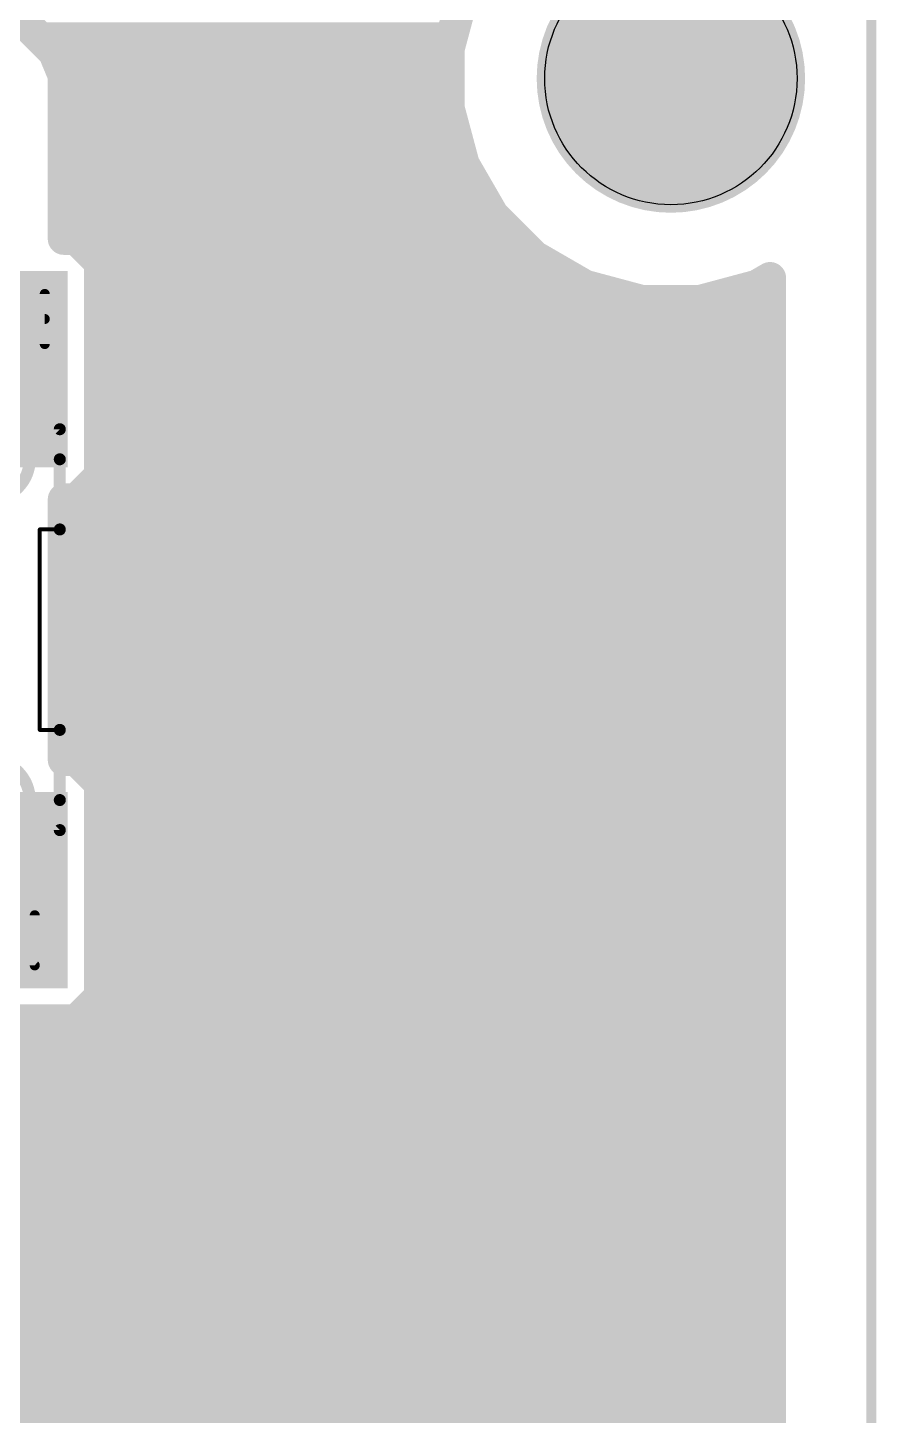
# Model space of a CAD drawing. Extents: x -2.6 to 72.5, y 2.5 to 55.9.
# Drawn here: x 61.7 to 72.45, y 21.16 to 38.74 of the extents above; entities that cross this region are included whole.
import ezdxf

# ---------------------------------------------------------------- set-up
doc = ezdxf.new("R2010")
doc.units = 0
for name, color, linetype in [('1', 12, 'CONTINUOUS'), ('20', 31, 'CONTINUOUS'), ('21', 253, 'CONTINUOUS'), ('29', 253, 'CONTINUOUS'), ('30', 253, 'CONTINUOUS'), ('31', 253, 'CONTINUOUS'), ('51', 253, 'CONTINUOUS')]:
    doc.layers.add(name, color=color, linetype=linetype)

# ---------------------------------------------------------------- blocks, each defined once
blk = doc.blocks.new('RECT')
blk.add_solid([(-0.5, -0.5), (0.5, -0.5), (-0.5, 0.5), (0.5, 0.5)])

msp = doc.modelspace()

# ---------------------------------------------------------------- linework, layer by layer
at = {"layer": '1', "const_width": 0.4064}
for points in [[(62.0301, 38.4334), (61.0173, 39.4462)], [(67.2229, 39.1882), (67.0308, 38.4712)], [(61.8555, 38.608), (67.0675, 38.608)], [(62.1538, 38.1347), (62.0301, 38.4334)], [(67.0308, 38.4712), (67.0308, 37.7288)], [(62.1261, 38.2016), (67.0308, 38.2016)], [(62.1538, 36.068), (62.1538, 38.1347)], [(62.1538, 37.7952), (67.0308, 37.7952)], [(67.0308, 37.7288), (67.2229, 37.0118)], [(62.1538, 37.3888), (67.1219, 37.3888)], [(62.1538, 36.9824), (67.2399, 36.9824)], [(67.2229, 37.0118), (67.5941, 36.369)], [(62.1538, 36.576), (67.4745, 36.576)], [(67.5941, 36.369), (68.119, 35.8441)], [(62.1538, 36.1696), (67.7934, 36.1696)], [(62.3134, 36.068), (62.1538, 36.068)], [(62.611, 35.7704), (62.3134, 36.068)], [(68.119, 35.8441), (68.7618, 35.4729)], [(62.611, 33.0636), (62.611, 35.7704)], [(62.611, 35.7632), (68.2591, 35.7632)], [(70.9382, 35.4729), (71.1073, 35.5706)], [(71.1073, 35.5706), (71.1073, 12.7105)], [(62.611, 35.3568), (69.1952, 35.3568)], [(68.7618, 35.4729), (69.4788, 35.2808)], [(70.2212, 35.2808), (70.9382, 35.4729)], [(70.5048, 35.3568), (71.1073, 35.3568)], [(69.4788, 35.2808), (70.2212, 35.2808)], [(62.611, 34.9504), (71.1073, 34.9504)], [(62.611, 34.544), (71.1073, 34.544)], [(62.611, 34.1376), (71.1073, 34.1376)], [(62.611, 33.7312), (71.1073, 33.7312)], [(62.611, 33.3248), (71.1073, 33.3248)], [(62.3134, 32.766), (62.611, 33.0636)], [(62.4658, 32.9184), (71.1073, 32.9184)], [(62.1538, 29.464), (62.1538, 32.766)], [(62.1538, 32.766), (62.3134, 32.766)], [(62.1538, 32.512), (71.1073, 32.512)], [(62.1538, 32.1056), (71.1073, 32.1056)], [(62.1538, 31.6992), (71.1073, 31.6992)], [(62.1538, 31.2928), (71.1073, 31.2928)], [(62.1538, 30.8864), (71.1073, 30.8864)], [(62.1538, 30.48), (71.1073, 30.48)], [(62.1538, 30.0736), (71.1073, 30.0736)], [(62.1538, 29.6672), (71.1073, 29.6672)], [(62.3134, 29.464), (62.1538, 29.464)], [(62.611, 29.1664), (62.3134, 29.464)], [(62.5166, 29.2608), (71.1073, 29.2608)], [(62.611, 26.4596), (62.611, 29.1664)], [(62.611, 28.8544), (71.1073, 28.8544)], [(62.611, 28.448), (71.1073, 28.448)], [(62.611, 28.0416), (71.1073, 28.0416)], [(62.611, 27.6352), (71.1073, 27.6352)], [(62.611, 27.2288), (71.1073, 27.2288)], [(62.611, 26.8224), (71.1073, 26.8224)], [(62.3134, 26.162), (62.611, 26.4596)], [(62.5674, 26.416), (71.1073, 26.416)], [(57.5818, 26.0096), (71.1073, 26.0096)], [(60.3686, 26.162), (62.3134, 26.162)], [(57.5818, 25.6032), (71.1073, 25.6032)], [(57.5818, 25.1968), (71.1073, 25.1968)], [(57.5818, 24.7904), (71.1073, 24.7904)], [(57.6005, 24.384), (71.1073, 24.384)], [(58.0069, 23.9776), (71.1073, 23.9776)], [(58.4133, 23.5712), (71.1073, 23.5712)], [(58.8197, 23.1648), (71.1073, 23.1648)], [(59.2261, 22.7584), (71.1073, 22.7584)], [(59.6325, 22.352), (71.1073, 22.352)], [(60.0389, 21.9456), (71.1073, 21.9456)], [(60.4453, 21.5392), (71.1073, 21.5392)], [(60.8517, 21.1328), (71.1073, 21.1328)]]:
    msp.add_lwpolyline(points, dxfattribs=at)
at = {"layer": '1', "const_width": 0.2032}
for points in [[(61.8555, 38.7096, 1), (61.8555, 38.5064)], [(67.0675, 38.5064, 1), (67.0675, 38.7096)], [(62.1239, 38.4723, 1), (61.9362, 38.3945)], [(61.9582, 38.3616, 1), (62.1019, 38.5053)], [(67.1324, 38.4712, 1), (66.9292, 38.4712)], [(66.9327, 38.4974, 1), (67.1289, 38.4449)], [(62.1261, 38.3032, 1), (62.1261, 38.1)], [(62.2554, 38.1347, 1), (62.0522, 38.1347)], [(67.0308, 38.1, 1), (67.0308, 38.3032)], [(62.0599, 38.0958, 1), (62.2477, 38.1736)], [(62.1538, 37.8968, 1), (62.1538, 37.6936)], [(67.0308, 37.6936, 1), (67.0308, 37.8968)], [(67.1289, 37.7551, 1), (66.9327, 37.7025)], [(66.9292, 37.7288, 1), (67.1324, 37.7288)], [(62.1538, 37.4904, 1), (62.1538, 37.2872)], [(67.1219, 37.2872, 1), (67.1219, 37.4904)], [(62.1538, 37.084, 1), (62.1538, 36.8808)], [(67.3109, 37.0626, 1), (67.1349, 36.961)], [(67.1248, 36.9855, 1), (67.3211, 37.0381)], [(67.2399, 36.8808, 1), (67.2399, 37.084)], [(62.1538, 36.6776, 1), (62.1538, 36.4744)], [(67.4745, 36.4744, 1), (67.4745, 36.6776)], [(67.6659, 36.4408, 1), (67.5222, 36.2971)], [(67.5061, 36.3182, 1), (67.6821, 36.4198)], [(62.1538, 36.2712, 1), (62.1538, 36.068)], [(62.1538, 36.1696, 1), (62.1538, 35.9664)], [(62.3853, 36.1398, 1), (62.2416, 35.9962)], [(62.3134, 35.9664, 1), (62.3134, 36.1696)], [(67.7934, 36.068, 1), (67.7934, 36.2712)], [(62.0522, 36.068, 1), (62.2554, 36.068)], [(68.1698, 35.9321, 1), (68.0682, 35.7561)], [(62.7126, 35.7704, 1), (62.5094, 35.7704)], [(62.611, 35.8648, 1), (62.611, 35.6616)], [(62.5392, 35.6986, 1), (62.6828, 35.8423)], [(68.0471, 35.7722, 1), (68.1908, 35.9159)], [(68.2591, 35.6616, 1), (68.2591, 35.8648)], [(71.2089, 35.5706, 1), (71.0057, 35.5706)], [(71.1581, 35.4826, 1), (71.0565, 35.6586)], [(62.611, 35.4584, 1), (62.611, 35.2552)], [(68.7881, 35.5711, 1), (68.7355, 35.3748)], [(68.711, 35.3849, 1), (68.8126, 35.5609)], [(69.1952, 35.2552, 1), (69.1952, 35.4584)], [(70.5048, 35.4584, 1), (70.5048, 35.2552)], [(70.8874, 35.5609, 1), (70.989, 35.3849)], [(70.9645, 35.3748, 1), (70.9119, 35.5711)], [(71.1073, 35.2552, 1), (71.1073, 35.4584)], [(69.4788, 35.3824, 1), (69.4788, 35.1792)], [(69.4525, 35.1827, 1), (69.5051, 35.3789)], [(70.1949, 35.3789, 1), (70.2474, 35.1827)], [(70.2212, 35.1792, 1), (70.2212, 35.3824)], [(62.611, 35.052, 1), (62.611, 34.8488)], [(71.1073, 34.8488, 1), (71.1073, 35.052)], [(62.611, 34.6456, 1), (62.611, 34.4424)], [(71.1073, 34.4424, 1), (71.1073, 34.6456)], [(62.611, 34.2392, 1), (62.611, 34.036)], [(71.1073, 34.036, 1), (71.1073, 34.2392)], [(62.611, 33.8328, 1), (62.611, 33.6296)], [(71.1073, 33.6296, 1), (71.1073, 33.8328)], [(62.611, 33.4264, 1), (62.611, 33.2232)], [(71.1073, 33.2232, 1), (71.1073, 33.4264)], [(62.6828, 32.9917, 1), (62.5392, 33.1354)], [(62.4658, 33.02, 1), (62.4658, 32.8168)], [(62.5094, 33.0636, 1), (62.7126, 33.0636)], [(71.1073, 32.8168, 1), (71.1073, 33.02)], [(62.2554, 32.766, 1), (62.0522, 32.766)], [(62.1538, 32.8676, 1), (62.1538, 32.6644)], [(62.2416, 32.8378, 1), (62.3853, 32.6942)], [(62.3134, 32.6644, 1), (62.3134, 32.8676)], [(62.1538, 32.6136, 1), (62.1538, 32.4104)], [(71.1073, 32.4104, 1), (71.1073, 32.6136)], [(62.1538, 32.2072, 1), (62.1538, 32.004)], [(71.1073, 32.004, 1), (71.1073, 32.2072)], [(62.1538, 31.8008, 1), (62.1538, 31.5976)], [(71.1073, 31.5976, 1), (71.1073, 31.8008)], [(62.1538, 31.3944, 1), (62.1538, 31.1912)], [(71.1073, 31.1912, 1), (71.1073, 31.3944)], [(62.1538, 30.988, 1), (62.1538, 30.7848)], [(71.1073, 30.7848, 1), (71.1073, 30.988)], [(62.1538, 30.5816, 1), (62.1538, 30.3784)], [(71.1073, 30.3784, 1), (71.1073, 30.5816)], [(62.1538, 30.1752, 1), (62.1538, 29.972)], [(71.1073, 29.972, 1), (71.1073, 30.1752)], [(62.1538, 29.7688, 1), (62.1538, 29.5656)], [(71.1073, 29.5656, 1), (71.1073, 29.7688)], [(62.1538, 29.5656, 1), (62.1538, 29.3624)], [(62.0522, 29.464, 1), (62.2554, 29.464)], [(62.3853, 29.5358, 1), (62.2416, 29.3922)], [(62.3134, 29.3624, 1), (62.3134, 29.5656)], [(62.5166, 29.3624, 1), (62.5166, 29.1592)], [(62.7126, 29.1664, 1), (62.5094, 29.1664)], [(71.1073, 29.1592, 1), (71.1073, 29.3624)], [(62.5392, 29.0946, 1), (62.6828, 29.2383)], [(62.611, 28.956, 1), (62.611, 28.7528)], [(71.1073, 28.7528, 1), (71.1073, 28.956)], [(62.611, 28.5496, 1), (62.611, 28.3464)], [(71.1073, 28.3464, 1), (71.1073, 28.5496)], [(62.611, 28.1432, 1), (62.611, 27.94)], [(71.1073, 27.94, 1), (71.1073, 28.1432)], [(62.611, 27.7368, 1), (62.611, 27.5336)], [(71.1073, 27.5336, 1), (71.1073, 27.7368)], [(62.611, 27.3304, 1), (62.611, 27.1272)], [(71.1073, 27.1272, 1), (71.1073, 27.3304)], [(62.611, 26.924, 1), (62.611, 26.7208)], [(71.1073, 26.7208, 1), (71.1073, 26.924)], [(62.5674, 26.5176, 1), (62.5674, 26.3144)], [(62.5094, 26.4596, 1), (62.7126, 26.4596)], [(62.6828, 26.3877, 1), (62.5392, 26.5314)], [(71.1073, 26.3144, 1), (71.1073, 26.5176)], [(62.2416, 26.2338, 1), (62.3853, 26.0902)], [(62.3134, 26.0604, 1), (62.3134, 26.2636)], [(71.1073, 25.908, 1), (71.1073, 26.1112)], [(71.1073, 25.5016, 1), (71.1073, 25.7048)], [(71.1073, 25.0952, 1), (71.1073, 25.2984)], [(71.1073, 24.6888, 1), (71.1073, 24.892)], [(71.1073, 24.2824, 1), (71.1073, 24.4856)], [(71.1073, 23.876, 1), (71.1073, 24.0792)], [(71.1073, 23.4696, 1), (71.1073, 23.6728)], [(71.1073, 23.0632, 1), (71.1073, 23.2664)], [(71.1073, 22.6568, 1), (71.1073, 22.86)], [(71.1073, 22.2504, 1), (71.1073, 22.4536)], [(71.1073, 21.844, 1), (71.1073, 22.0472)], [(71.1073, 21.4376, 1), (71.1073, 21.6408)], [(71.1073, 21.0312, 1), (71.1073, 21.2344)]]:
    msp.add_lwpolyline(points, format="xyb", dxfattribs=at)
at = {"layer": '20', "const_width": 0.127}
msp.add_lwpolyline([(72.39, 40.6146), (72.39, 7.62)], dxfattribs=at)
at = {"layer": '20', "const_width": 0.1524}
msp.add_lwpolyline([(69.85, 36.576, 1), (69.85, 39.624, 1), (69.85, 36.576)], format="xyb", dxfattribs=at)
at = {"layer": '20'}
msp.add_circle((69.85, 38.1), 1.6, dxfattribs=at)
at = {"layer": '21'}
for points, const_width in [([(62.103, 32.385), (62.103, 33.274)], 0.1524), ([(62.103, 32.385), (61.849, 32.385)], 0.0508), ([(61.849, 29.845), (61.849, 32.385)], 0.0508), ([(62.103, 29.845), (62.103, 32.385)], 0.1524), ([(62.103, 28.956), (62.103, 29.845)], 0.1524), ([(61.849, 29.845), (62.103, 29.845)], 0.0508)]:
    msp.add_lwpolyline(points, dxfattribs=dict(at, const_width=const_width))
for points, const_width in [([(62.1411, 33.274, 1), (62.0649, 33.274)], 0.0762), ([(61.849, 32.3977, 1), (61.849, 32.3723)], 0.0254), ([(61.8617, 32.385, 1), (61.8363, 32.385)], 0.0254), ([(62.1411, 32.385, 1), (62.0649, 32.385)], 0.0762), ([(62.0649, 32.385, 1), (62.1411, 32.385)], 0.0762), ([(62.103, 32.3723, 1), (62.103, 32.3977)], 0.0254), ([(62.1411, 29.845, 1), (62.0649, 29.845)], 0.0762), ([(61.849, 29.8577, 1), (61.849, 29.8323)], 0.0254), ([(61.8363, 29.845, 1), (61.8617, 29.845)], 0.0254), ([(62.0649, 29.845, 1), (62.1411, 29.845)], 0.0762), ([(62.103, 29.8323, 1), (62.103, 29.8577)], 0.0254), ([(62.0649, 28.956, 1), (62.1411, 28.956)], 0.0762)]:
    msp.add_lwpolyline(points, format="xyb", dxfattribs=dict(at, const_width=const_width))
at = {"layer": '29', "const_width": 1.7016}
msp.add_lwpolyline([(69.85, 37.2492, 1), (69.85, 38.9508, 1), (69.85, 37.2492)], format="xyb", dxfattribs=at)
at = {"layer": '30', "const_width": 1.7016}
msp.add_lwpolyline([(69.85, 37.2492, 1), (69.85, 38.9508, 1), (69.85, 37.2492)], format="xyb", dxfattribs=at)
at = {"layer": '51'}
for points, const_width in [([(61.9443, 35.3695, 1), (61.8807, 35.3695)], 0.0635), ([(61.9125, 35.0202, 1), (61.9125, 35.0838)], 0.0635), ([(61.8807, 34.7345, 1), (61.9443, 34.7345)], 0.0635), ([(61.214, 32.766, 1), (61.214, 33.782, 1), (61.214, 32.766)], 0.1524), ([(62.1411, 33.655, 1), (62.0649, 33.655)], 0.0762), ([(62.0761, 33.6281, 1), (62.1299, 33.6819)], 0.0762), ([(62.0649, 33.274, 1), (62.1411, 33.274)], 0.0762), ([(61.214, 28.448, 1), (61.214, 29.464, 1), (61.214, 28.448)], 0.1524), ([(62.1411, 28.956, 1), (62.0649, 28.956)], 0.0762), ([(62.0649, 28.575, 1), (62.1411, 28.575)], 0.0762), ([(62.1299, 28.5481, 1), (62.0761, 28.6019)], 0.0762), ([(61.8173, 27.4955, 1), (61.7538, 27.4955)], 0.0635), ([(61.7649, 26.8363, 1), (61.8061, 26.8847)], 0.0635), ([(61.7538, 26.8605, 1), (61.8173, 26.8605)], 0.0635)]:
    msp.add_lwpolyline(points, format="xyb", dxfattribs=dict(at, const_width=const_width))
for points, const_width in [([(61.9125, 34.7345), (61.9125, 35.3695)], 0.127), ([(60.7695, 35.052), (61.9125, 35.052)], 0.127), ([(62.103, 33.655), (61.595, 34.163)], 0.1524), ([(62.103, 33.655), (62.103, 33.274)], 0.1524), ([(62.103, 28.575), (62.103, 28.956)], 0.1524), ([(61.595, 28.067), (62.103, 28.575)], 0.1524), ([(61.1505, 27.4002), (61.7855, 26.8605)], 0.127), ([(61.7855, 26.8605), (61.7855, 27.4955)], 0.127)]:
    msp.add_lwpolyline(points, dxfattribs=dict(at, const_width=const_width))

# ---------------------------------------------------------------- block references
at = {"layer": '1', "xscale": 2.286, "yscale": 1.524, "rotation": 270}
for p in [(61.341, 34.417), (61.341, 27.813)]:
    msp.add_blockref('RECT', p, dxfattribs=at)
at = {"layer": '29', "xscale": 2.4892, "yscale": 1.7272, "rotation": 270}
for p in [(61.341, 34.417), (61.341, 27.813)]:
    msp.add_blockref('RECT', p, dxfattribs=at)
at = {"layer": '31', "xscale": 2.286, "yscale": 1.524, "rotation": 270}
for p in [(61.341, 34.417), (61.341, 27.813)]:
    msp.add_blockref('RECT', p, dxfattribs=at)

doc.saveas('drawing.dxf')
